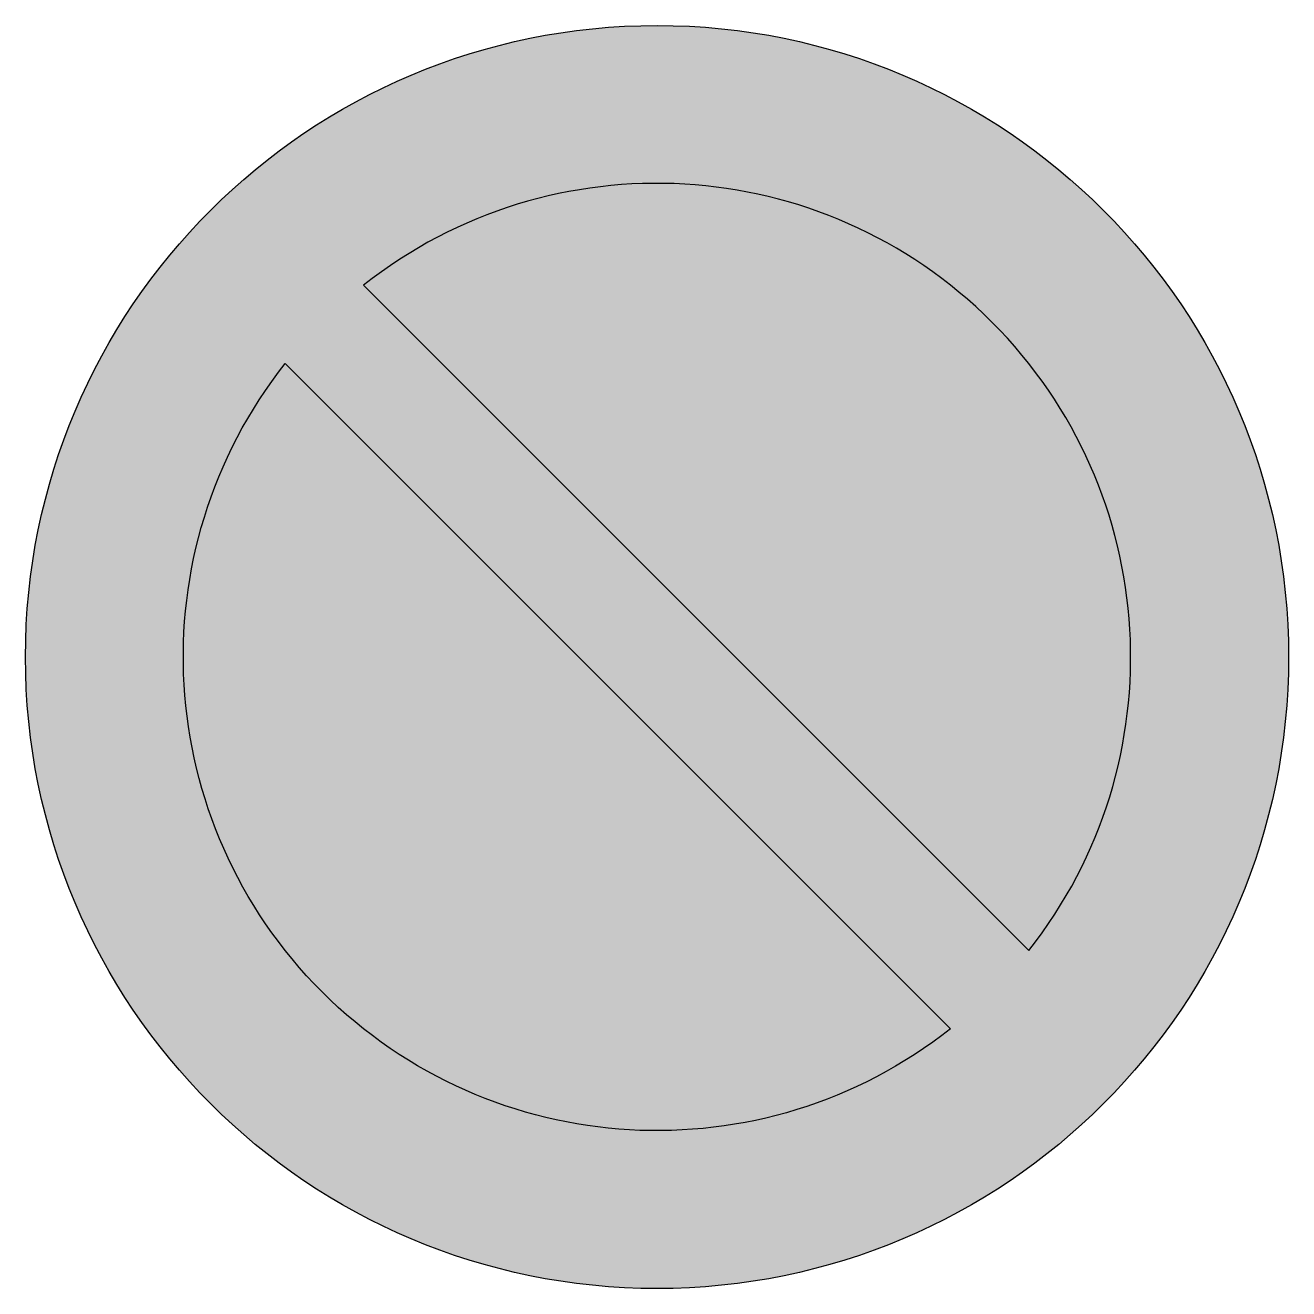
# Model space of a CAD drawing. Header units: millimetres. Extents: x -200 to 200, y -207 to 193.
import ezdxf

# ---------------------------------------------------------------- set-up
doc = ezdxf.new("R2010")
doc.units = ezdxf.units.MM
doc.header["$LTSCALE"] = 10
doc.header["$MEASUREMENT"] = 0
doc.layers.get('0').update_dxf_attribs({"linetype": 'CONTINUOUS'})

msp = doc.modelspace()

# ---------------------------------------------------------------- hatches: boundary and pattern name
h = msp.add_hatch(color=10)
h.dxf.hatch_style = 1
edge = h.paths.add_edge_path(flags=16)
edge.add_arc((0, -7.38), 150, 141.6998, 308.3002, ccw=False)
edge.add_line((-117.72, 85.59), (92.97, -125.09))
edge = h.paths.add_edge_path(flags=16)
edge.add_arc((0, -7.38), 150, 321.6998, 488.3002)
edge.add_line((-92.97, 110.34), (117.72, -100.35))
edge = h.paths.add_edge_path()
edge.add_arc((0, -7.38), 200, 0, 360)
h = msp.add_hatch(color=255)
h.dxf.hatch_style = 1
h.paths.add_polyline_path([(-117.72, 85.59, 0.889407), (92.97, -125.09)])
h.paths.add_polyline_path([(-92.97, 110.34), (117.72, -100.35, 0.889407)])
h = msp.add_hatch(color=256)
h.paths.add_polyline_path([(-44.94, 38.85), (-37.57, 59.29), (-42.89, 63.75), (-40.91, 66.94), (-20.41, 67.15), (-20.11, 73.69), (-47.23, 73.69), (-55, 64.34), (-48.07, 57.49), (-60.86, 15.07, 28.427478), (-54.39, 10.7), (-52.9, 15.46), (3.07, -43.89, 0.491653), (10.92, -55.27), (14.37, -69.25), (11.73, -69.25), (11.73, -74.23), (22.16, -74.23), (22.16, -69.25), (18.9, -69.25), (15.23, -54.38, 0.196502), (19.62, -49.44), (35.45, -46.55, 3.112944), (58.79, 13.47), (41.26, 36.47), (43.66, 43.23, 0.059217), (61.03, 50.17, 0.649008), (60.31, 56.34), (15.77, 53.19, 0.513088), (15.44, 49.27, 0.04135), (34.86, 43.57), (32.84, 38.56)])
h.paths.add_polyline_path([(30.05, 29.71), (10.23, -33.58), (7.37, -22.31), (10.2, -22.31), (10.2, -17.46), (-0.1, -17.46), (-0.1, -22.31), (2.8, -22.31), (5.73, -33.87), (-49.92, 25.17), (-48.88, 29.33)], flags=16)
h.paths.add_polyline_path([(37.79, 23.9), (50.93, 7.26, 0.226465), (33.9, -37.23), (17.26, -40.5)], flags=16)
h.paths.add_polyline_path([(-64.19, 4.03), (-64.47, 3.12, -0.187835), (-88.99, -28.4, 2.374296), (-82.99, -34.19, 0.20497), (-58.11, -0.99, -22.416211)], flags=16)
h.paths.add_polyline_path([(58.21, -1.95), (79.07, -28.36), (45.36, -34.98, -0.210989)], flags=16)
h.paths.add_polyline_path([(65.88, 4.16, -3.029519), (46.84, -44.48), (84.82, -37.54, 1.44703), (90.16, -27.71)], flags=16)

# ---------------------------------------------------------------- linework, layer by layer
at = {"color": 10, "flags": 128}
for points in [[(117.72, -100.35, 0.889407), (-92.97, 110.34)], [(92.97, -125.09, -0.889407), (-117.72, 85.59)]]:
    msp.add_lwpolyline(points, format="xyb", close=True, dxfattribs=at)
at = {"color": 10}
msp.add_circle((0, -7.38), 200, dxfattribs=at)

doc.saveas('drawing.dxf')
